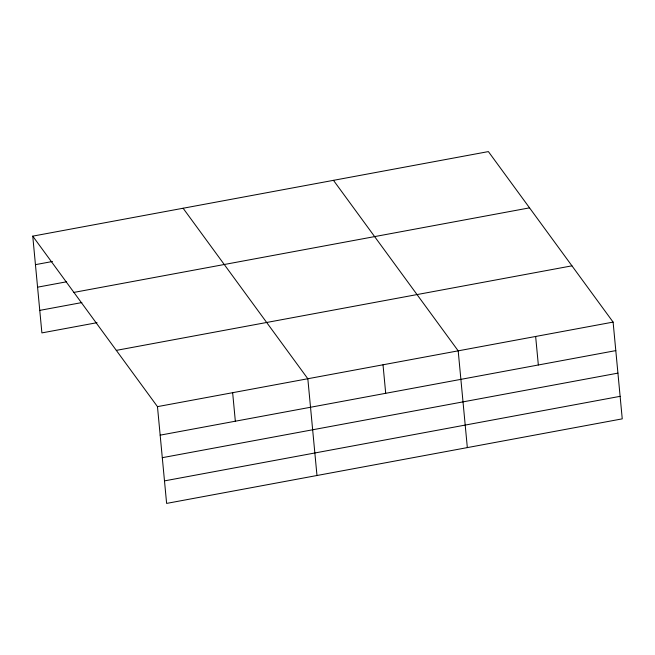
<?xml version="1.0" encoding="UTF-8"?>
<svg xmlns="http://www.w3.org/2000/svg" width="655" height="655" viewBox="0 0 655 655"><rect width="100%" height="100%" fill="white"/><g stroke="black" fill="none" stroke-linecap="round" stroke-linejoin="round"><path stroke-width="0.98" d="M32.75 236.144L488.384 151.592L613.105 322.096L622.25 418.856L166.616 503.408L157.47 406.64L32.75 236.144L41.895 332.904L97.03 322.678M35.444 264.653L52.49 261.492M37.572 287.177L66.646 281.781M73.909 292.408L529.543 207.856M39.767 310.38L81.867 302.569M116.312 350.376L571.946 265.832M157.47 406.64L613.105 322.096M160.164 435.157L615.798 350.613M162.293 457.681L617.927 373.129M164.487 480.885L620.121 396.332M333.469 180.338L458.189 350.843L467.334 447.602M183.105 208.241L307.825 378.746L316.979 475.505M535.643 336.465L538.344 364.982M383.011 364.794L385.705 393.303M232.648 392.697L235.341 421.206"/></g></svg>
